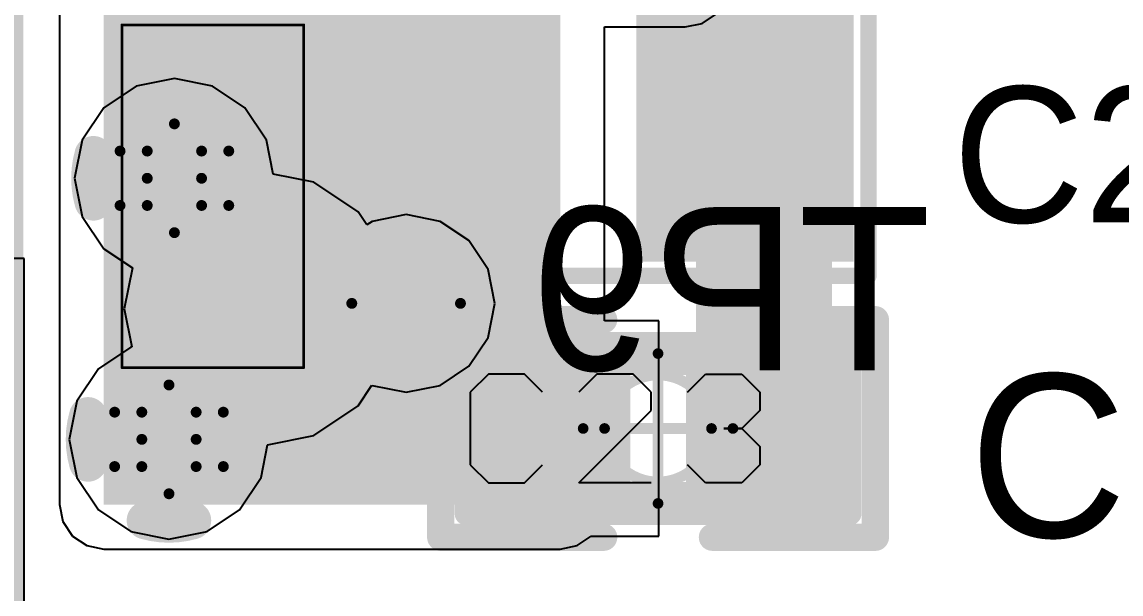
# Model space of a CAD drawing. Header units: millimetres. Extents: x 1.5 to 19.4, y 0 to 11.5.
# Drawn here: x 8.4274 to 8.6296, y 6.8576 to 6.9627 of the extents above; entities that cross this region are included whole.
import ezdxf

# ---------------------------------------------------------------- set-up
doc = ezdxf.new("R2010")
doc.units = ezdxf.units.MM
doc.header["$MEASUREMENT"] = 0
for name, color, linetype in [('BottomLayer', 5, 'Continuous'), ('BottomOverlay', 54, 'Continuous'), ('BottomSolder', 6, 'Continuous'), ('DrillDrawing', 1, 'Continuous'), ('InternalPlane1', 76, 'Continuous'), ('InternalPlane2', 16, 'Continuous'), ('Mechanical1', 6, 'Continuous'), ('Mechanical10', 56, 'Continuous'), ('Mechanical13', 56, 'Continuous'), ('Mechanical15', 56, 'Continuous'), ('Mechanical5', 56, 'Continuous'), ('MultiLayer', 9, 'Continuous'), ('TopLayer', 1, 'Continuous'), ('TopOverlay', 2, 'Continuous'), ('TopPaste', 8, 'Continuous'), ('TopSolder', 216, 'Continuous'), ('ViaHoleLayer', 16, 'Continuous')]:
    doc.layers.add(name, color=color, linetype=linetype)

# ---------------------------------------------------------------- blocks, each defined once
blk = doc.blocks.new('OMRON_XF2M_2015_1A_0_B_10')
at = {"layer": 'Mechanical10', "const_width": 0.00787}
blk.add_lwpolyline([(-0.28937, 0.12008), (-0.28937, -0.12008)], dxfattribs=at)
at = {"layer": 'Mechanical15', "const_width": 0.00787}
blk.add_lwpolyline([(-0.28937, 0.12008), (-0.28937, -0.12008)], dxfattribs=at)
blk = doc.blocks.new('TP_0_9MM_B_51')
at = {"layer": 'BottomLayer', "const_width": 0.01673}
blk.add_lwpolyline([(-0.00837, 0, 1), (0.00837, 0, 1)], format="xyb", close=True, dxfattribs=at)
at = {"layer": 'BottomOverlay'}
for points, const_width in [([(0.02087, 0, 1), (-0.02087, 0, 1)], 0.00393), ([(-0.02185, 0, 1), (-0.01988, 0, 1)], 0.00197), ([(0.01988, 0, 1), (0.02185, 0, 1)], 0.00197)]:
    blk.add_lwpolyline(points, format="xyb", close=True, dxfattribs=dict(at, const_width=const_width))
at = {"layer": 'BottomSolder', "const_width": 0.0187}
blk.add_lwpolyline([(-0.00935, 0, 1), (0.00935, 0, 1)], format="xyb", close=True, dxfattribs=at)
blk = doc.blocks.new('SM0603_BTD_1SM_H90_WSS_56')
at = {"layer": 'TopLayer'}
for points in [[(-0.016, -0.019), (0.016, -0.019), (-0.016, 0.019), (0.016, 0.019)], [(0.04, -0.019), (0.072, -0.019), (0.04, 0.019), (0.072, 0.019)]]:
    blk.add_solid(points, dxfattribs=at)
at = {"layer": 'TopOverlay', "const_width": 0.003}
for points in [[(-0.02264, -0.02559), (-0.02264, 0.02559)], [(-0.02264, 0.02559), (0.07874, 0.02559)], [(0.07874, -0.02559), (0.07874, 0.02559)], [(-0.02264, -0.02559), (0.07874, -0.02559)]]:
    blk.add_lwpolyline(points, dxfattribs=at)
at = {"layer": 'TopOverlay', "const_width": 0.0015}
for points in [[(-0.02339, 0.02559, 1), (-0.02189, 0.02559, 1)], [(-0.02339, 0.02559, 1), (-0.02189, 0.02559, 1)], [(0.07799, 0.02559, 1), (0.07949, 0.02559, 1)], [(0.07799, 0.02559, 1), (0.07949, 0.02559, 1)], [(-0.02339, -0.02559, 1), (-0.02189, -0.02559, 1)], [(-0.02339, -0.02559, 1), (-0.02189, -0.02559, 1)], [(0.07799, -0.02559, 1), (0.07949, -0.02559, 1)], [(0.07799, -0.02559, 1), (0.07949, -0.02559, 1)]]:
    blk.add_lwpolyline(points, format="xyb", close=True, dxfattribs=at)
at = {"layer": 'TopPaste'}
for points in [[(-0.016, -0.019), (0.016, -0.019), (-0.016, 0.019), (0.016, 0.019)], [(0.04, -0.019), (0.072, -0.019), (0.04, 0.019), (0.072, 0.019)]]:
    blk.add_solid(points, dxfattribs=at)
at = {"layer": 'TopSolder'}
for points in [[(-0.02, -0.023), (0.02, -0.023), (-0.02, 0.023), (0.02, 0.023)], [(0.036, -0.023), (0.076, -0.023), (0.036, 0.023), (0.076, 0.023)]]:
    blk.add_solid(points, dxfattribs=at)
blk = doc.blocks.new('0402CAP_57')
at = {"layer": 'Mechanical1'}
for p, q in [((-0.03123, 0.00999), (-0.03457, 0.00666)), ((-0.02457, 0.00999), (-0.03123, 0.00999)), ((-0.02124, 0.00666), (-0.02457, 0.00999)), ((-0.01124, 0.00999), (-0.01457, 0.00666)), ((-0.00458, 0.00999), (-0.01124, 0.00999)), ((-0.00124, 0.00666), (-0.00458, 0.00999)), ((0.00542, 0.00666), (0.00875, 0.00999)), ((0.00875, 0.00999), (0.01542, 0.00999)), ((0.01542, 0.00999), (0.01875, 0.00666)), ((-0.03457, 0.00666), (-0.03457, -0.00667)), ((-0.00124, 0.00333), (-0.00124, 0.00666)), ((0.01875, 0.00666), (0.01875, 0.00333)), ((-0.01457, -0.01), (-0.00124, 0.00333)), ((0.01875, 0.00333), (0.01542, 0)), ((0.01542, 0), (0.01208, 0)), ((0.01208, 0), (0.01542, 0)), ((0.01542, 0), (0.01875, -0.00334)), ((0.01875, -0.00334), (0.01875, -0.00667)), ((-0.03457, -0.00667), (-0.03123, -0.01)), ((-0.02457, -0.01), (-0.02124, -0.00667)), ((0.00875, -0.01), (0.00542, -0.00667)), ((0.01875, -0.00667), (0.01542, -0.01)), ((-0.03123, -0.01), (-0.02457, -0.01)), ((-0.00124, -0.01), (-0.01457, -0.01)), ((0.01542, -0.01), (0.00875, -0.01))]:
    blk.add_line(p, q, dxfattribs=at)
at = {"layer": 'Mechanical13', "const_width": 0.00394}
for points in [[(-0.02165, 0.01181), (0.02165, 0.01181)], [(-0.02165, -0.01181), (-0.02165, 0.01181)], [(0.02165, -0.01181), (0.02165, 0.01181)], [(-0.02165, -0.01181), (0.02165, -0.01181)]]:
    blk.add_lwpolyline(points, dxfattribs=at)
at = {"layer": 'Mechanical13', "const_width": 0.00197}
for points in [[(-0.02264, 0.01181, 1), (-0.02067, 0.01181, 1)], [(-0.02264, 0.01181, 1), (-0.02067, 0.01181, 1)], [(0.02067, 0.01181, 1), (0.02264, 0.01181, 1)], [(0.02067, 0.01181, 1), (0.02264, 0.01181, 1)], [(-0.02264, -0.01181, 1), (-0.02067, -0.01181, 1)], [(-0.02264, -0.01181, 1), (-0.02067, -0.01181, 1)], [(0.02067, -0.01181, 1), (0.02264, -0.01181, 1)], [(0.02067, -0.01181, 1), (0.02264, -0.01181, 1)]]:
    blk.add_lwpolyline(points, format="xyb", close=True, dxfattribs=at)
at = {"layer": 'Mechanical15'}
for points, const_width in [([(-0.03543, 0.01575), (0.03543, 0.01575)], 0.00394), ([(-0.03543, -0.01575), (-0.03543, 0.01575)], 0.00394), ([(0.03543, -0.01575), (0.03543, 0.01575)], 0.00394), ([(0, -0.01378), (0, 0.01378)], 0.00197), ([(-0.01378, 0), (0.01378, 0)], 0.00197), ([(-0.03543, -0.01575), (0.03543, -0.01575)], 0.00394)]:
    blk.add_lwpolyline(points, dxfattribs=dict(at, const_width=const_width))
for points, const_width in [([(-0.03642, 0.01575, 1), (-0.03445, 0.01575, 1)], 0.00197), ([(-0.03642, 0.01575, 1), (-0.03445, 0.01575, 1)], 0.00197), ([(0.03445, 0.01575, 1), (0.03642, 0.01575, 1)], 0.00197), ([(0.03445, 0.01575, 1), (0.03642, 0.01575, 1)], 0.00197), ([(-0.00049, 0.01378, 1), (0.00049, 0.01378, 1)], 0.000984), ([(0.00984, 0, 1), (-0.00984, 0, 1)], 0.00197), ([(-0.01427, 0, 1), (-0.01329, 0, 1)], 0.000984), ([(-0.01033, 0, 1), (-0.00935, 0, 1)], 0.000984), ([(0.00935, 0, 1), (0.01033, 0, 1)], 0.000984), ([(0.01329, 0, 1), (0.01427, 0, 1)], 0.000984), ([(-0.03642, -0.01575, 1), (-0.03445, -0.01575, 1)], 0.00197), ([(-0.03642, -0.01575, 1), (-0.03445, -0.01575, 1)], 0.00197), ([(-0.00049, -0.01378, 1), (0.00049, -0.01378, 1)], 0.000984), ([(0.03445, -0.01575, 1), (0.03642, -0.01575, 1)], 0.00197), ([(0.03445, -0.01575, 1), (0.03642, -0.01575, 1)], 0.00197)]:
    blk.add_lwpolyline(points, format="xyb", close=True, dxfattribs=dict(at, const_width=const_width))
at = {"layer": 'TopLayer'}
for points in [[(-0.00787, -0.01181), (-0.00787, 0.01181), (-0.0315, -0.01181), (-0.0315, 0.01181)], [(0.0315, -0.01181), (0.0315, 0.01181), (0.00787, -0.01181), (0.00787, 0.01181)]]:
    blk.add_solid(points, dxfattribs=at)
at = {"layer": 'TopOverlay', "const_width": 0.005}
for points in [[(-0.04, 0.02), (-0.01, 0.02)], [(-0.04, -0.02), (-0.04, 0.02)], [(0.01, 0.02), (0.04, 0.02)], [(0.04, -0.02), (0.04, 0.02)], [(-0.04, -0.02), (-0.01, -0.02)], [(0.01, -0.02), (0.04, -0.02)]]:
    blk.add_lwpolyline(points, dxfattribs=at)
at = {"layer": 'TopOverlay', "const_width": 0.0025}
for points in [[(-0.04125, 0.02, 1), (-0.03875, 0.02, 1)], [(-0.04125, 0.02, 1), (-0.03875, 0.02, 1)], [(-0.01125, 0.02, 1), (-0.00875, 0.02, 1)], [(0.00875, 0.02, 1), (0.01125, 0.02, 1)], [(0.03875, 0.02, 1), (0.04125, 0.02, 1)], [(0.03875, 0.02, 1), (0.04125, 0.02, 1)], [(-0.04125, -0.02, 1), (-0.03875, -0.02, 1)], [(-0.04125, -0.02, 1), (-0.03875, -0.02, 1)], [(-0.01125, -0.02, 1), (-0.00875, -0.02, 1)], [(0.00875, -0.02, 1), (0.01125, -0.02, 1)], [(0.03875, -0.02, 1), (0.04125, -0.02, 1)], [(0.03875, -0.02, 1), (0.04125, -0.02, 1)]]:
    blk.add_lwpolyline(points, format="xyb", close=True, dxfattribs=at)
at = {"layer": 'TopPaste'}
for points in [[(-0.00787, -0.01181), (-0.00787, 0.01181), (-0.0315, -0.01181), (-0.0315, 0.01181)], [(0.0315, -0.01181), (0.0315, 0.01181), (0.00787, -0.01181), (0.00787, 0.01181)]]:
    blk.add_solid(points, dxfattribs=at)
at = {"layer": 'TopSolder'}
for points in [[(-0.00512, -0.01457), (-0.00512, 0.01457), (-0.03425, -0.01457), (-0.03425, 0.01457)], [(0.03425, -0.01457), (0.03425, 0.01457), (0.00512, -0.01457), (0.00512, 0.01457)]]:
    blk.add_solid(points, dxfattribs=at)

msp = doc.modelspace()

# ---------------------------------------------------------------- linework, layer by layer
at = {"layer": 'BottomLayer'}
for p, q in [((8.45542, 6.95233), (8.44839, 6.95093)), ((8.46244, 6.95093), (8.45542, 6.95233)), ((8.44839, 6.95093), (8.44244, 6.94695)), ((8.46839, 6.94695), (8.46244, 6.95093)), ((8.44244, 6.94695), (8.43846, 6.941)), ((8.47237, 6.941), (8.46839, 6.94695)), ((8.43846, 6.941), (8.43706, 6.93398)), ((8.47361, 6.93476), (8.47237, 6.941)), ((8.43706, 6.93398), (8.43846, 6.92695)), ((8.48107, 6.93327), (8.47361, 6.93476)), ((8.48925, 6.92781), (8.48107, 6.93327)), ((8.49085, 6.9254), (8.48925, 6.92781)), ((8.49806, 6.92729), (8.49182, 6.92605)), ((8.5043, 6.92605), (8.49806, 6.92729)), ((8.43846, 6.92695), (8.44244, 6.921)), ((8.49182, 6.92605), (8.49085, 6.9254)), ((8.5096, 6.92251), (8.5043, 6.92605)), ((8.44244, 6.921), (8.44769, 6.91749)), ((8.51313, 6.91722), (8.5096, 6.92251)), ((8.42776, 6.91923), (8.34483, 6.91923)), ((8.42776, 6.84417), (8.42776, 6.91923)), ((8.44769, 6.91749), (8.4462, 6.90998)), ((8.51438, 6.91098), (8.51313, 6.91722)), ((8.51313, 6.90473), (8.51438, 6.91098)), ((8.4462, 6.90998), (8.44759, 6.90297)), ((8.44739, 6.90293), (8.44144, 6.89895)), ((8.44759, 6.90297), (8.44739, 6.90293)), ((8.5096, 6.89944), (8.51313, 6.90473)), ((8.44144, 6.89895), (8.43746, 6.893)), ((8.5043, 6.8959), (8.5096, 6.89944)), ((8.48925, 6.89215), (8.49178, 6.89593)), ((8.49178, 6.89593), (8.49182, 6.8959)), ((8.49182, 6.8959), (8.49806, 6.89466)), ((8.49806, 6.89466), (8.5043, 6.8959)), ((8.43746, 6.893), (8.43606, 6.88598)), ((8.48107, 6.88668), (8.48925, 6.89215)), ((8.47257, 6.88499), (8.48107, 6.88668)), ((8.43606, 6.88598), (8.43746, 6.87895)), ((8.47137, 6.87895), (8.47257, 6.88499)), ((8.43746, 6.87895), (8.44144, 6.873)), ((8.46739, 6.873), (8.47137, 6.87895)), ((8.44144, 6.873), (8.44739, 6.86902)), ((8.46144, 6.86902), (8.46739, 6.873)), ((8.44739, 6.86902), (8.45442, 6.86762)), ((8.45442, 6.86762), (8.46144, 6.86902))]:
    msp.add_line(p, q, dxfattribs=at)
for points, const_width in [([(8.45042, 6.93398, 1), (8.46042, 6.93398, 1)], 0.01), ([(8.49406, 6.91098, 1), (8.50206, 6.91098, 1)], 0.008), ([(8.49506, 6.91098, 1), (8.50106, 6.91098, 1)], 0.006), ([(8.46842, 6.90998, 1), (8.47442, 6.90998, 1)], 0.006), ([(8.46892, 6.91048, 1), (8.47492, 6.91048, 1)], 0.006), ([(8.46892, 6.91048, 1), (8.47492, 6.91048, 1)], 0.006), ([(8.49456, 6.91048, 1), (8.50056, 6.91048, 1)], 0.006), ([(8.49456, 6.91048, 1), (8.50056, 6.91048, 1)], 0.006), ([(8.44942, 6.88598, 1), (8.45942, 6.88598, 1)], 0.01)]:
    msp.add_lwpolyline(points, format="xyb", close=True, dxfattribs=dict(at, const_width=const_width))
at = {"layer": 'BottomLayer', "const_width": 0.012}
for points in [[(8.49756, 6.91048), (8.49806, 6.91098)], [(8.47142, 6.90998), (8.47192, 6.91048)], [(8.47192, 6.91048), (8.49756, 6.91048)]]:
    msp.add_lwpolyline(points, dxfattribs=at)
at = {"layer": 'DrillDrawing', "const_width": 0.002}
for points in [[(8.45042, 6.93898), (8.45542, 6.94398)], [(8.45542, 6.94398), (8.46042, 6.93898)], [(8.44542, 6.93898), (8.45042, 6.93398)], [(8.44542, 6.93898), (8.45042, 6.93898)], [(8.46042, 6.93898), (8.46542, 6.93898)], [(8.46042, 6.93398), (8.46542, 6.93898)], [(8.44542, 6.92898), (8.45042, 6.93398)], [(8.46042, 6.93398), (8.46542, 6.92898)], [(8.44542, 6.92898), (8.45042, 6.92898)], [(8.45042, 6.92898), (8.45542, 6.92398)], [(8.45542, 6.92398), (8.46042, 6.92898)], [(8.46042, 6.92898), (8.46542, 6.92898)], [(8.44942, 6.89098), (8.45442, 6.89598)], [(8.45442, 6.89598), (8.45942, 6.89098)], [(8.44442, 6.89098), (8.44942, 6.88598)], [(8.44442, 6.89098), (8.44942, 6.89098)], [(8.45942, 6.89098), (8.46442, 6.89098)], [(8.45942, 6.88598), (8.46442, 6.89098)], [(8.44442, 6.88098), (8.44942, 6.88598)], [(8.45942, 6.88598), (8.46442, 6.88098)], [(8.44442, 6.88098), (8.44942, 6.88098)], [(8.44942, 6.88098), (8.45442, 6.87598)], [(8.45442, 6.87598), (8.45942, 6.88098)], [(8.45942, 6.88098), (8.46442, 6.88098)]]:
    msp.add_lwpolyline(points, dxfattribs=at)
at = {"layer": 'DrillDrawing'}
for points, const_width in [([(8.45492, 6.94398, 1), (8.45592, 6.94398, 1)], 0.001), ([(8.45492, 6.94398, 1), (8.45592, 6.94398, 1)], 0.001), ([(8.44492, 6.93898, 1), (8.44592, 6.93898, 1)], 0.001), ([(8.44492, 6.93898, 1), (8.44592, 6.93898, 1)], 0.001), ([(8.44992, 6.93898, 1), (8.45092, 6.93898, 1)], 0.001), ([(8.44992, 6.93898, 1), (8.45092, 6.93898, 1)], 0.001), ([(8.45992, 6.93898, 1), (8.46092, 6.93898, 1)], 0.001), ([(8.45992, 6.93898, 1), (8.46092, 6.93898, 1)], 0.001), ([(8.46492, 6.93898, 1), (8.46592, 6.93898, 1)], 0.001), ([(8.46492, 6.93898, 1), (8.46592, 6.93898, 1)], 0.001), ([(8.44992, 6.93398, 1), (8.45092, 6.93398, 1)], 0.001), ([(8.44992, 6.93398, 1), (8.45092, 6.93398, 1)], 0.001), ([(8.45992, 6.93398, 1), (8.46092, 6.93398, 1)], 0.001), ([(8.45992, 6.93398, 1), (8.46092, 6.93398, 1)], 0.001), ([(8.44492, 6.92898, 1), (8.44592, 6.92898, 1)], 0.001), ([(8.44492, 6.92898, 1), (8.44592, 6.92898, 1)], 0.001), ([(8.44992, 6.92898, 1), (8.45092, 6.92898, 1)], 0.001), ([(8.44992, 6.92898, 1), (8.45092, 6.92898, 1)], 0.001), ([(8.45992, 6.92898, 1), (8.46092, 6.92898, 1)], 0.001), ([(8.45992, 6.92898, 1), (8.46092, 6.92898, 1)], 0.001), ([(8.46492, 6.92898, 1), (8.46592, 6.92898, 1)], 0.001), ([(8.46492, 6.92898, 1), (8.46592, 6.92898, 1)], 0.001), ([(8.45492, 6.92398, 1), (8.45592, 6.92398, 1)], 0.001), ([(8.45492, 6.92398, 1), (8.45592, 6.92398, 1)], 0.001), ([(8.50806, 6.91098, 1), (8.48806, 6.91098, 1)], 0.002), ([(8.48756, 6.91098, 1), (8.48856, 6.91098, 1)], 0.001), ([(8.50756, 6.91098, 1), (8.50856, 6.91098, 1)], 0.001), ([(8.45392, 6.89598, 1), (8.45492, 6.89598, 1)], 0.001), ([(8.45392, 6.89598, 1), (8.45492, 6.89598, 1)], 0.001), ([(8.44392, 6.89098, 1), (8.44492, 6.89098, 1)], 0.001), ([(8.44392, 6.89098, 1), (8.44492, 6.89098, 1)], 0.001), ([(8.44892, 6.89098, 1), (8.44992, 6.89098, 1)], 0.001), ([(8.44892, 6.89098, 1), (8.44992, 6.89098, 1)], 0.001), ([(8.45892, 6.89098, 1), (8.45992, 6.89098, 1)], 0.001), ([(8.45892, 6.89098, 1), (8.45992, 6.89098, 1)], 0.001), ([(8.46392, 6.89098, 1), (8.46492, 6.89098, 1)], 0.001), ([(8.46392, 6.89098, 1), (8.46492, 6.89098, 1)], 0.001), ([(8.44892, 6.88598, 1), (8.44992, 6.88598, 1)], 0.001), ([(8.44892, 6.88598, 1), (8.44992, 6.88598, 1)], 0.001), ([(8.45892, 6.88598, 1), (8.45992, 6.88598, 1)], 0.001), ([(8.45892, 6.88598, 1), (8.45992, 6.88598, 1)], 0.001), ([(8.44392, 6.88098, 1), (8.44492, 6.88098, 1)], 0.001), ([(8.44392, 6.88098, 1), (8.44492, 6.88098, 1)], 0.001), ([(8.44892, 6.88098, 1), (8.44992, 6.88098, 1)], 0.001), ([(8.44892, 6.88098, 1), (8.44992, 6.88098, 1)], 0.001), ([(8.45892, 6.88098, 1), (8.45992, 6.88098, 1)], 0.001), ([(8.45892, 6.88098, 1), (8.45992, 6.88098, 1)], 0.001), ([(8.46392, 6.88098, 1), (8.46492, 6.88098, 1)], 0.001), ([(8.46392, 6.88098, 1), (8.46492, 6.88098, 1)], 0.001), ([(8.45392, 6.87598, 1), (8.45492, 6.87598, 1)], 0.001), ([(8.45392, 6.87598, 1), (8.45492, 6.87598, 1)], 0.001)]:
    msp.add_lwpolyline(points, format="xyb", close=True, dxfattribs=dict(at, const_width=const_width))
at = {"layer": 'InternalPlane1'}
for points, const_width in [([(8.44942, 6.93398, 1), (8.46142, 6.93398, 1)], 0.012), ([(8.49256, 6.91098, 1), (8.50356, 6.91098, 1)], 0.011), ([(8.44842, 6.88598, 1), (8.46042, 6.88598, 1)], 0.012)]:
    msp.add_lwpolyline(points, format="xyb", close=True, dxfattribs=dict(at, const_width=const_width))
at = {"layer": 'InternalPlane2', "const_width": 0.007}
for points in [[(8.45114, 6.94888, -0.140541), (8.45969, 6.94888)], [(8.44052, 6.9297, -0.140541), (8.44052, 6.93825)], [(8.47032, 6.93825, -0.140541), (8.47032, 6.9297)], [(8.49455, 6.92505, -0.122785), (8.50157, 6.92505)], [(8.45969, 6.91908, -0.140541), (8.45114, 6.91908)], [(8.48399, 6.90747, -0.122785), (8.48399, 6.91448)], [(8.51213, 6.91448, -0.122785), (8.51213, 6.90747)], [(8.45014, 6.90088, -0.140541), (8.45869, 6.90088)], [(8.50157, 6.89691, -0.122785), (8.49455, 6.89691)], [(8.43952, 6.8817, -0.140541), (8.43952, 6.89025)], [(8.46932, 6.89025, -0.140541), (8.46932, 6.8817)], [(8.45869, 6.87108, -0.140541), (8.45014, 6.87108)]]:
    msp.add_lwpolyline(points, format="xyb", dxfattribs=at)
at = {"layer": 'InternalPlane2', "const_width": 0.0035}
for points in [[(8.44939, 6.94888, 1), (8.45289, 6.94888, 1)], [(8.45794, 6.94888, 1), (8.46144, 6.94888, 1)], [(8.43877, 6.93825, 1), (8.44227, 6.93825, 1)], [(8.46857, 6.93825, 1), (8.47207, 6.93825, 1)], [(8.43877, 6.9297, 1), (8.44227, 6.9297, 1)], [(8.46857, 6.9297, 1), (8.47207, 6.9297, 1)], [(8.4928, 6.92505, 1), (8.4963, 6.92505, 1)], [(8.49982, 6.92505, 1), (8.50332, 6.92505, 1)], [(8.44939, 6.91908, 1), (8.45289, 6.91908, 1)], [(8.45794, 6.91908, 1), (8.46144, 6.91908, 1)], [(8.48224, 6.91448, 1), (8.48574, 6.91448, 1)], [(8.51038, 6.91448, 1), (8.51388, 6.91448, 1)], [(8.48224, 6.90747, 1), (8.48574, 6.90747, 1)], [(8.51038, 6.90747, 1), (8.51388, 6.90747, 1)], [(8.44839, 6.90088, 1), (8.45189, 6.90088, 1)], [(8.45694, 6.90088, 1), (8.46044, 6.90088, 1)], [(8.4928, 6.89691, 1), (8.4963, 6.89691, 1)], [(8.49982, 6.89691, 1), (8.50332, 6.89691, 1)], [(8.43777, 6.89025, 1), (8.44127, 6.89025, 1)], [(8.46757, 6.89025, 1), (8.47107, 6.89025, 1)], [(8.43777, 6.8817, 1), (8.44127, 6.8817, 1)], [(8.46757, 6.8817, 1), (8.47107, 6.8817, 1)], [(8.44839, 6.87108, 1), (8.45189, 6.87108, 1)], [(8.45694, 6.87108, 1), (8.46044, 6.87108, 1)]]:
    msp.add_lwpolyline(points, format="xyb", close=True, dxfattribs=at)
at = {"layer": 'Mechanical5', "const_width": 0.0005}
for points in [[(8.44576, 6.96217), (8.47922, 6.96217)], [(8.44576, 6.89918), (8.44576, 6.96217)], [(8.47922, 6.89918), (8.47922, 6.96217)], [(8.44576, 6.89918), (8.47922, 6.89918)]]:
    msp.add_lwpolyline(points, dxfattribs=at)
at = {"layer": 'Mechanical5', "const_width": 0.00025}
for points in [[(8.44563, 6.96217, 1), (8.44588, 6.96217, 1)], [(8.44563, 6.96217, 1), (8.44588, 6.96217, 1)], [(8.4791, 6.96217, 1), (8.47935, 6.96217, 1)], [(8.4791, 6.96217, 1), (8.47935, 6.96217, 1)], [(8.44563, 6.89918, 1), (8.44588, 6.89918, 1)], [(8.44563, 6.89918, 1), (8.44588, 6.89918, 1)], [(8.4791, 6.89918, 1), (8.47935, 6.89918, 1)], [(8.4791, 6.89918, 1), (8.47935, 6.89918, 1)]]:
    msp.add_lwpolyline(points, format="xyb", close=True, dxfattribs=at)
at = {"layer": 'MultiLayer'}
for points, const_width in [([(8.45042, 6.93398, 1), (8.46042, 6.93398, 1)], 0.01), ([(8.49406, 6.91098, 1), (8.50206, 6.91098, 1)], 0.008), ([(8.44942, 6.88598, 1), (8.45942, 6.88598, 1)], 0.01)]:
    msp.add_lwpolyline(points, format="xyb", close=True, dxfattribs=dict(at, const_width=const_width))
at = {"layer": 'TopLayer'}
for p, q in [((8.43426, 6.99798), (8.43426, 6.87398)), ((8.55254, 6.96244), (8.55518, 6.96421)), ((8.53457, 6.90779), (8.53457, 6.96182)), ((8.53457, 6.96182), (8.54942, 6.96182)), ((8.54942, 6.96182), (8.55254, 6.96244)), ((8.54454, 6.90779), (8.53457, 6.90779)), ((8.54454, 6.86817), (8.54454, 6.90779)), ((8.43426, 6.87398), (8.43488, 6.87085)), ((8.43488, 6.87085), (8.43665, 6.86821)), ((8.43665, 6.86821), (8.4393, 6.86644)), ((8.4393, 6.86644), (8.44242, 6.86582)), ((8.52642, 6.86582), (8.52954, 6.86644)), ((8.52954, 6.86644), (8.53212, 6.86817)), ((8.53212, 6.86817), (8.54454, 6.86817)), ((8.44242, 6.86582), (8.52642, 6.86582))]:
    msp.add_line(p, q, dxfattribs=at)
for points, const_width in [([(8.56742, 6.94863), (8.56742, 6.97198)], 0.018), ([(8.56042, 6.94163), (8.56742, 6.94863)], 0.018), ([(8.56042, 6.94163), (8.56392, 6.93813)], 0.025), ([(8.56392, 6.88816), (8.56392, 6.93813)], 0.025), ([(8.56392, 6.88816), (8.5641, 6.88798)], 0.025)]:
    msp.add_lwpolyline(points, dxfattribs=dict(at, const_width=const_width))
for points, const_width in [([(8.56292, 6.94863, 1), (8.57192, 6.94863, 1)], 0.009), ([(8.56292, 6.94863, 1), (8.57192, 6.94863, 1)], 0.009), ([(8.55417, 6.94163, 1), (8.56667, 6.94163, 1)], 0.0125), ([(8.55592, 6.94163, 1), (8.56492, 6.94163, 1)], 0.009), ([(8.55767, 6.93813, 1), (8.57017, 6.93813, 1)], 0.0125), ([(8.55767, 6.93813, 1), (8.57017, 6.93813, 1)], 0.0125), ([(8.45042, 6.93398, 1), (8.46042, 6.93398, 1)], 0.01), ([(8.49406, 6.91098, 1), (8.50206, 6.91098, 1)], 0.008), ([(8.55767, 6.88816, 1), (8.57017, 6.88816, 1)], 0.0125), ([(8.55767, 6.88816, 1), (8.57017, 6.88816, 1)], 0.0125), ([(8.55785, 6.88798, 1), (8.57035, 6.88798, 1)], 0.0125), ([(8.44942, 6.88598, 1), (8.45942, 6.88598, 1)], 0.01)]:
    msp.add_lwpolyline(points, format="xyb", close=True, dxfattribs=dict(at, const_width=const_width))
msp.add_solid([(8.44242, 6.87398), (8.52642, 6.87398), (8.44242, 6.99798), (8.52642, 6.99798)], dxfattribs=at)
at = {"layer": 'ViaHoleLayer'}
for points, const_width in [([(8.45292, 6.93398, 1), (8.45792, 6.93398, 1)], 0.005), ([(8.49606, 6.91098, 1), (8.50006, 6.91098, 1)], 0.004), ([(8.45192, 6.88598, 1), (8.45692, 6.88598, 1)], 0.005)]:
    msp.add_lwpolyline(points, format="xyb", close=True, dxfattribs=dict(at, const_width=const_width))

# ---------------------------------------------------------------- block references
for name, p, rotation in [('OMRON_XF2M_2015_1A_0_B_10', (8.13433, 6.96044), 180), ('SM0603_BTD_1SM_H90_WSS_56', (8.50442, 6.94163), 360), ('TP_0_9MM_B_51', (8.47142, 6.90998), 90), ('0402CAP_57', (8.54442, 6.88798), 360)]:
    msp.add_blockref(name, p, dxfattribs=dict(rotation=rotation))

# ---------------------------------------------------------------- texts
at = {"layer": 'BottomOverlay', "text_generation_flag": 2}
msp.add_text('TP9', height=0.03, dxfattribs=at).set_placement((8.59466, 6.89869))
at = {"layer": 'TopOverlay'}
for s, height, p in [('C25', 0.025, (8.59868, 6.92585)), ('C23', 0.03, (8.60168, 6.86798))]:
    msp.add_text(s, height=height, dxfattribs=at).set_placement(p)

doc.saveas('drawing.dxf')
